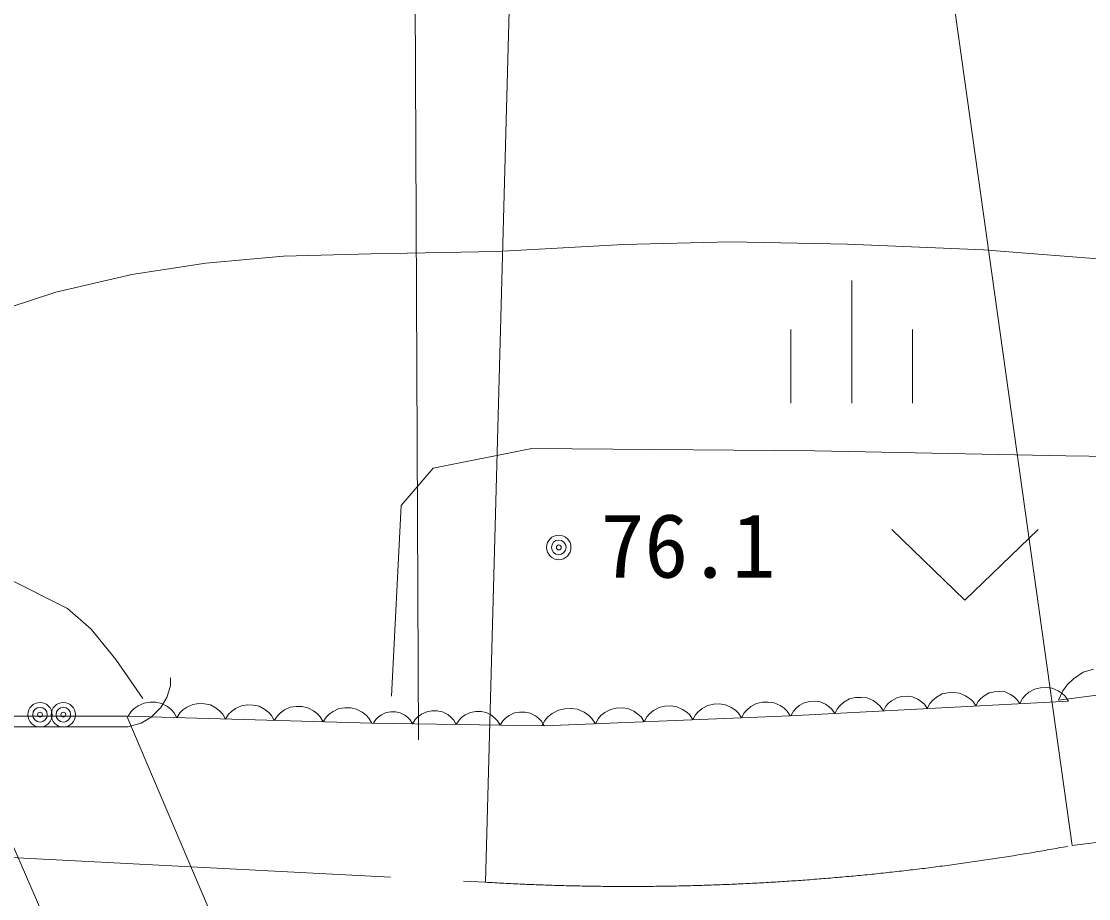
# Model space of a CAD drawing. Units: millimetres, scale not verified. Extents: x 40000 to 680000, y 20000 to 380000.
# Drawn here: x 424047 to 445948, y 264936 to 282944 of the extents above; entities that cross this region are included whole.
import ezdxf
from ezdxf.enums import TextEntityAlignment as Align

# ---------------------------------------------------------------- set-up
doc = ezdxf.new("R2010")
doc.units = ezdxf.units.MM
doc.header["$LTSCALE"] = 1000
doc.linetypes.add('CHAIN', pattern=[18.5, 12, -1.5, 3.5, -1.5])
for name, color, linetype, lineweight in [('M-BGD', 7, 'Continuous', 13), ('M-BGD-EXST', 7, 'Continuous', 13), ('M-BMK', 2, 'CHAIN', 13), ('M-STR-HTXT', 7, 'Continuous', 13), ('M-STR-STR1', 1, 'Continuous', 13)]:
    doc.layers.add(name, color=color, linetype=linetype, lineweight=lineweight)
doc.styles.add('ＭＳ ゴシック', font='')
doc.styles.get('ＭＳ ゴシック').set_extended_font_data('MS Gothic')

msp = doc.modelspace()

# ---------------------------------------------------------------- linework, layer by layer
at = {"layer": 'M-BGD'}
for p, q in [((441086, 277623), (441086, 275107)), ((439836, 276616), (439836, 275107)), ((442336, 276616), (442336, 275107)), ((432499, 273772), (434520, 274179)), ((434520, 274179), (440329, 274128)), ((440329, 274128), (445481, 274026)), ((445481, 274026), (448966, 273975)), ((431843, 273009), (432499, 273772)), ((431641, 269095), (431843, 273009)), ((441910, 272514), (443410, 271065)), ((443410, 271065), (444910, 272514)), ((445331, 269008), (452453, 269942)), ((446046, 269646), (445836, 269583)), ((427109, 269467), (427109, 269306)), ((445636, 269447), (445508, 269322)), ((445836, 269583), (445636, 269447)), ((427109, 269306), (427029, 269064)), ((443058, 269163), (442940, 269137)), ((443178, 269170), (443058, 269163)), ((443299, 269156), (443178, 269170)), ((443908, 269160), (443803, 269100)), ((444015, 269184), (443908, 269160)), ((444123, 269190), (444015, 269184)), ((444231, 269178), (444123, 269190)), ((444342, 269129), (444231, 269178)), ((444720, 269172), (444644, 269107)), ((444837, 269238), (444720, 269172)), ((444956, 269265), (444837, 269238)), ((445076, 269271), (444956, 269265)), ((445197, 269258), (445076, 269271)), ((445320, 269204), (445197, 269258)), ((445403, 269148), (445320, 269204)), ((445415, 269201), (445331, 269008)), ((445508, 269322), (445415, 269201)), ((426566, 268952), (426445, 268896)), ((426687, 268969), (426566, 268952)), ((426807, 268966), (426687, 268969)), ((426926, 268942), (426807, 268966)), ((427029, 269064), (426909, 268863)), ((427044, 268878), (426926, 268942)), ((427686, 268940), (427566, 268924)), ((427806, 268937), (427686, 268940)), ((439133, 268942), (439015, 268877)), ((439252, 268967), (439133, 268942)), ((439372, 268972), (439252, 268967)), ((439492, 268957), (439372, 268972)), ((439615, 268901), (439492, 268957)), ((445531, 268993), (439823, 268688)), ((440113, 268958), (440008, 268898)), ((440220, 268982), (440113, 268958)), ((440328, 268987), (440220, 268982)), ((440437, 268975), (440328, 268987)), ((440547, 268926), (440437, 268975)), ((440926, 268969), (440849, 268904)), ((441042, 269036), (440926, 268969)), ((441161, 269062), (441042, 269036)), ((441281, 269068), (441161, 269062)), ((441402, 269055), (441281, 269068)), ((441525, 269001), (441402, 269055)), ((441608, 268945), (441525, 269001)), ((441671, 268888), (441608, 268945)), ((441836, 268941), (441785, 268884)), ((441905, 268999), (441836, 268941)), ((442010, 269059), (441905, 268999)), ((442117, 269083), (442010, 269059)), ((442225, 269089), (442117, 269083)), ((442334, 269076), (442225, 269089)), ((442445, 269028), (442334, 269076)), ((442519, 268977), (442445, 269028)), ((442576, 268926), (442519, 268977)), ((442690, 268942), (442635, 268838)), ((442746, 269006), (442690, 268942)), ((442823, 269070), (442746, 269006)), ((442940, 269137), (442823, 269070)), ((443422, 269102), (443299, 269156)), ((443505, 269046), (443422, 269102)), ((443568, 268989), (443505, 269046)), ((443634, 268892), (443568, 268989)), ((443683, 268985), (443634, 268892)), ((443734, 269042), (443683, 268985)), ((443803, 269100), (443734, 269042)), ((444417, 269079), (444342, 269129)), ((444474, 269027), (444417, 269079)), ((444532, 268940), (444474, 269027)), ((444587, 269044), (444532, 268940)), ((444644, 269107), (444587, 269044)), ((445466, 269091), (445403, 269148)), ((445531, 268993), (445466, 269091)), ((426301, 268779), (426238, 268680)), ((426363, 268837), (426301, 268779)), ((426445, 268896), (426363, 268837)), ((426909, 268863), (426709, 268661)), ((427123, 268816), (427044, 268878)), ((427181, 268753), (427123, 268816)), ((427238, 268651), (427181, 268753)), ((427301, 268750), (427238, 268651)), ((427363, 268809), (427301, 268750)), ((427444, 268867), (427363, 268809)), ((427566, 268924), (427444, 268867)), ((427926, 268913), (427806, 268937)), ((428044, 268849), (427926, 268913)), ((428122, 268787), (428044, 268849)), ((428181, 268725), (428122, 268787)), ((428238, 268622), (428181, 268725)), ((428301, 268721), (428238, 268622)), ((428362, 268780), (428301, 268721)), ((428444, 268838), (428362, 268780)), ((428566, 268895), (428444, 268838)), ((428686, 268911), (428566, 268895)), ((428806, 268908), (428686, 268911)), ((428925, 268884), (428806, 268908)), ((429044, 268821), (428925, 268884)), ((429122, 268758), (429044, 268821)), ((429180, 268696), (429122, 268758)), ((429362, 268751), (429300, 268692)), ((429444, 268809), (429362, 268751)), ((429565, 268866), (429444, 268809)), ((429686, 268883), (429565, 268866)), ((429806, 268879), (429686, 268883)), ((429925, 268855), (429806, 268879)), ((430043, 268792), (429925, 268855)), ((430122, 268729), (430043, 268792)), ((430180, 268667), (430122, 268729)), ((430362, 268722), (430300, 268663)), ((430443, 268780), (430362, 268722)), ((430565, 268837), (430443, 268780)), ((430685, 268854), (430565, 268837)), ((430805, 268850), (430685, 268854)), ((430925, 268827), (430805, 268850)), ((431043, 268763), (430925, 268827)), ((431121, 268700), (431043, 268763)), ((431532, 268757), (431435, 268710)), ((431628, 268772), (431532, 268757)), ((431724, 268770), (431628, 268772)), ((431820, 268753), (431724, 268770)), ((431915, 268703), (431820, 268753)), ((432255, 268720), (432183, 268667)), ((432364, 268773), (432255, 268720)), ((432472, 268790), (432364, 268773)), ((432580, 268788), (432472, 268790)), ((432688, 268768), (432580, 268788)), ((432795, 268713), (432688, 268768)), ((433264, 268760), (433155, 268707)), ((433372, 268777), (433264, 268760)), ((433480, 268775), (433372, 268777)), ((433588, 268756), (433480, 268775)), ((433695, 268700), (433588, 268756)), ((434164, 268747), (434055, 268694)), ((434272, 268764), (434164, 268747)), ((434380, 268762), (434272, 268764)), ((434488, 268743), (434380, 268762)), ((434595, 268687), (434488, 268743)), ((434937, 268735), (434852, 268665)), ((435067, 268807), (434937, 268735)), ((435198, 268834), (435067, 268807)), ((435330, 268840), (435198, 268834)), ((435462, 268823), (435330, 268840)), ((435597, 268762), (435462, 268823)), ((435687, 268699), (435597, 268762)), ((436017, 268757), (435940, 268693)), ((436135, 268822), (436017, 268757)), ((436254, 268847), (436135, 268822)), ((436374, 268852), (436254, 268847)), ((436495, 268836), (436374, 268852)), ((436617, 268781), (436495, 268836)), ((436699, 268724), (436617, 268781)), ((436762, 268666), (436699, 268724)), ((436939, 268733), (436882, 268671)), ((437017, 268797), (436939, 268733)), ((437134, 268862), (437017, 268797)), ((437253, 268887), (437134, 268862)), ((437373, 268892), (437253, 268887)), ((437494, 268876), (437373, 268892)), ((437616, 268821), (437494, 268876)), ((437699, 268764), (437616, 268821)), ((437761, 268706), (437699, 268764)), ((437938, 268773), (437881, 268711)), ((438016, 268837), (437938, 268773)), ((438133, 268902), (438016, 268837)), ((438253, 268927), (438133, 268902)), ((438372, 268932), (438253, 268927)), ((438493, 268917), (438372, 268932)), ((438615, 268861), (438493, 268917)), ((438698, 268804), (438615, 268861)), ((438760, 268746), (438698, 268804)), ((438824, 268648), (438760, 268746)), ((438880, 268751), (438824, 268648)), ((438938, 268814), (438880, 268751)), ((439015, 268877), (438938, 268814)), ((439697, 268844), (439615, 268901)), ((439759, 268786), (439697, 268844)), ((439823, 268688), (439759, 268786)), ((439888, 268782), (439839, 268689)), ((439939, 268840), (439888, 268782)), ((440008, 268898), (439939, 268840)), ((440622, 268876), (440547, 268926)), ((440679, 268825), (440622, 268876)), ((440738, 268737), (440679, 268825)), ((440792, 268841), (440738, 268737)), ((440849, 268904), (440792, 268841)), ((441736, 268790), (441671, 268888)), ((441785, 268884), (441736, 268790)), ((442635, 268838), (442576, 268926)), ((422713, 268681), (426210, 268681)), ((431237, 268536), (426210, 268681)), ((426509, 268541), (426229, 268460)), ((426709, 268661), (426509, 268541)), ((429237, 268593), (429180, 268696)), ((429300, 268692), (429237, 268593)), ((430237, 268565), (430180, 268667)), ((430300, 268663), (430237, 268565)), ((431179, 268638), (431121, 268700)), ((431237, 268536), (431179, 268638)), ((434772, 268485), (431237, 268536)), ((431322, 268615), (431272, 268535)), ((431370, 268663), (431322, 268615)), ((431435, 268710), (431370, 268663)), ((431978, 268654), (431915, 268703)), ((432026, 268605), (431978, 268654)), ((432072, 268524), (432026, 268605)), ((432128, 268613), (432072, 268524)), ((432183, 268667), (432128, 268613)), ((432866, 268657), (432795, 268713)), ((432920, 268602), (432866, 268657)), ((432972, 268511), (432920, 268602)), ((433028, 268601), (432972, 268511)), ((433082, 268654), (433028, 268601)), ((433155, 268707), (433082, 268654)), ((433766, 268644), (433695, 268700)), ((433820, 268589), (433766, 268644)), ((433872, 268498), (433820, 268589)), ((433928, 268588), (433872, 268498)), ((433982, 268641), (433928, 268588)), ((434055, 268694), (433982, 268641)), ((434666, 268631), (434595, 268687)), ((434720, 268576), (434666, 268631)), ((434772, 268485), (434720, 268576)), ((434789, 268596), (434727, 268483)), ((439823, 268688), (434772, 268485)), ((434852, 268665), (434789, 268596)), ((435756, 268635), (435687, 268699)), ((435826, 268527), (435756, 268635)), ((435882, 268630), (435826, 268527)), ((435940, 268693), (435882, 268630)), ((436826, 268568), (436762, 268666)), ((436882, 268671), (436826, 268568)), ((437825, 268608), (437761, 268706)), ((437881, 268711), (437825, 268608)), ((424430, 268460), (423430, 268460)), ((424909, 268460), (424430, 268460)), ((425909, 268460), (424909, 268460)), ((426229, 268460), (425909, 268460))]:
    msp.add_line(p, q, dxfattribs=at)
for points in [[(418609, 280737), (419078, 279624), (419485, 278378), (420159, 275906), (420994, 273306), (421690, 272654), (422665, 271933), (423813, 271487), (424995, 270894), (425478, 270468), (425985, 269844), (426539, 269044)], [(423354, 276923), (424754, 277387), (426315, 277745), (427834, 277978), (429428, 278123), (431223, 278172), (433806, 278216), (436403, 278362), (438596, 278417), (440997, 278369), (443790, 278253), (446574, 278035), (449711, 277707), (452745, 277502), (454746, 277505), (456679, 277611), (461745, 278144)]]:
    msp.add_lwpolyline(points, dxfattribs=at)
for centre, major_axis in [((435075, 272145), (0, 252)), ((435075, 272145), (0, 151)), ((435075, 272145), (0, 50.3)), ((424430, 268712), (0, 252)), ((424909, 268712), (0, 252)), ((424430, 268712), (0, 151)), ((424430, 268712), (0, 50.3)), ((424909, 268712), (0, 151)), ((424909, 268712), (0, 50.3))]:
    msp.add_ellipse(centre, major_axis=major_axis, ratio=0.993543, dxfattribs=at)
at = {"layer": 'M-BGD-EXST'}
msp.add_line((432110, 288503), (432194, 268197), dxfattribs=at)
at = {"layer": 'M-BMK'}
for p, q in [((445611, 266028), (451668, 266806)), ((419640, 265999), (433572, 265273))]:
    msp.add_line(p, q, dxfattribs=at)
msp.add_ellipse((436505, 315514), major_axis=(0, 50328), ratio=0.993543, start_param=3.082907, end_param=3.324728, dxfattribs=at)
at = {"layer": 'M-STR-HTXT'}
for p, q in [((445611, 266028), (441322, 296519)), ((433572, 265273), (434412, 296304))]:
    msp.add_line(p, q, dxfattribs=at)
at = {"layer": 'M-STR-STR1'}
for p, q in [((425514, 262264), (422713, 268681)), ((426210, 268681), (428995, 262153))]:
    msp.add_line(p, q, dxfattribs=at)

# ---------------------------------------------------------------- texts
at = {"layer": 'M-STR-HTXT', "style": 'ＭＳ ゴシック'}
msp.add_text('76.1', height=1320, dxfattribs=at).set_placement((435934, 271128), align=Align.BOTTOM_LEFT)

doc.saveas('drawing.dxf')
